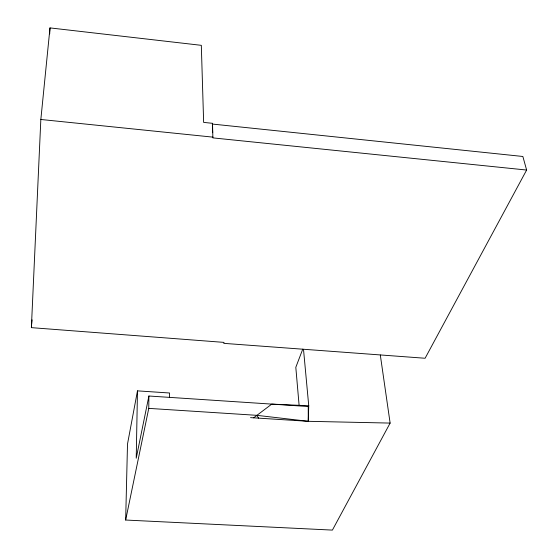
<?xml version="1.0" encoding="UTF-8"?>
<svg xmlns="http://www.w3.org/2000/svg" width="558" height="558" viewBox="0 0 558 558"><rect width="100%" height="100%" fill="white"/><g stroke="black" fill="none" stroke-linecap="round" stroke-linejoin="round"><path stroke-width="0.84" d="M380.312 355.014L390.126 423.083L332.408 530.1L125.662 520.035L148.763 408.379L148.902 396.013L308.246 406.517L308.741 405.75L303.503 349.329M169.569 397.31L169.562 392.999L137.477 390.865L136.222 458.23L148.902 396.013M125.662 520.035L127.503 444.049L137.477 390.865M390.126 423.083L308.26 421.311L308.741 405.75L271.753 404.111L253.639 417.823M526.626 170.044L425.098 358.257L223.751 343.351L224.023 342.389L31.374 327.644L40.839 119.482L49.997 27.9L201.319 45.331L203.642 122.39L212.521 123.318L212.877 137.889L526.626 170.044L522.86 156.477L212.361 124.057L212.521 123.318M49.697 33.912L49.997 27.9M31.374 327.644L31.534 325.907M31.694 324.17L32.092 319.839M302.743 349.168L295.81 367.317L299.081 405.031M250.542 417.628L308.26 421.311L308.246 406.517M148.763 408.379L256.771 415.319L308.26 421.311M40.839 119.482L213.03 137.149M256.771 415.319L258.633 418.144M212.361 124.057L212.682 132.706"/></g></svg>
